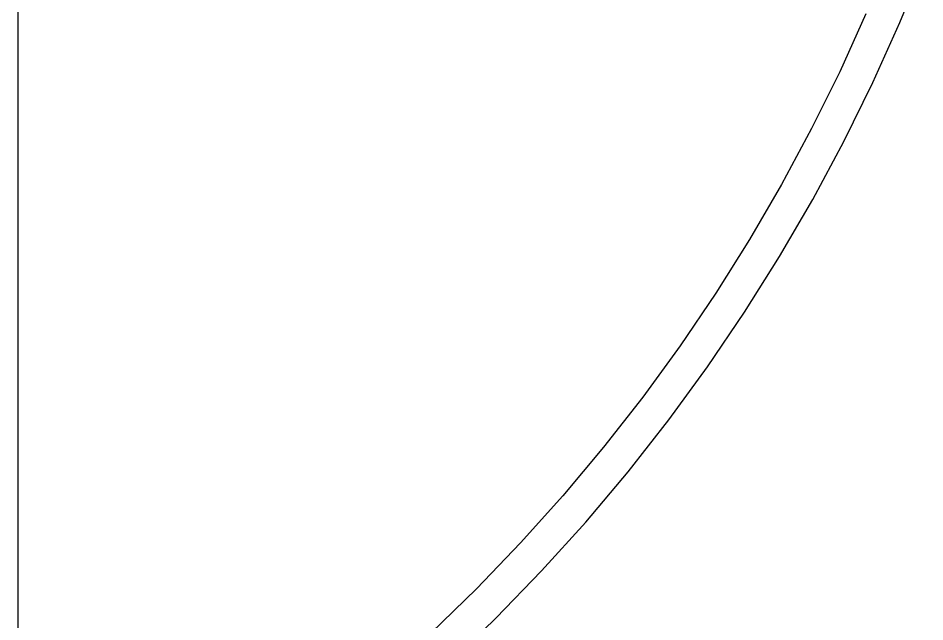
# Model space of a CAD drawing. Header units: metres. Extents: x 198 to 412, y -54 to 17.
# Drawn here: x 252.18108 to 252.19421, y -23.0532 to -23.04447 of the extents above; entities that cross this region are included whole.
import ezdxf

# ---------------------------------------------------------------- set-up
doc = ezdxf.new("R2010")
doc.units = ezdxf.units.M
doc.header["$LTSCALE"] = 10
doc.layers.add('02', color=2, linetype='Continuous')

# ---------------------------------------------------------------- blocks, each defined once
blk = doc.blocks.new('A$C4FED31ED')
for p, q in [((-0.012969, -0.032861), (-0.012969, 0.059391)), ((-0.025739, 0.048543), (-0.0261, 0.049426)), ((-0.025247, 0.048665), (-0.024868, 0.047828)), ((-0.025348, 0.047674), (-0.025739, 0.048543)), ((-0.024868, 0.047828), (-0.02446, 0.047004)), ((-0.024927, 0.046818), (-0.025348, 0.047674)), ((-0.02446, 0.047004), (-0.024025, 0.046194)), ((-0.024476, 0.045978), (-0.024927, 0.046818)), ((-0.024025, 0.046194), (-0.023562, 0.0454)), ((-0.023997, 0.045154), (-0.024476, 0.045978)), ((-0.023562, 0.0454), (-0.023072, 0.044622)), ((-0.023489, 0.044347), (-0.023997, 0.045154)), ((-0.023072, 0.044622), (-0.022556, 0.043862)), ((-0.022954, 0.043558), (-0.023489, 0.044347)), ((-0.022556, 0.043862), (-0.022015, 0.043119)), ((-0.022392, 0.042788), (-0.022954, 0.043558)), ((-0.022015, 0.043119), (-0.021448, 0.042395)), ((-0.021803, 0.042038), (-0.022392, 0.042788)), ((-0.021448, 0.042395), (-0.020858, 0.041691)), ((-0.021189, 0.041309), (-0.021803, 0.042038)), ((-0.020858, 0.041691), (-0.020243, 0.041007)), ((-0.020549, 0.040602), (-0.021189, 0.041309)), ((-0.020243, 0.041007), (-0.019606, 0.040344)), ((-0.019886, 0.039917), (-0.020549, 0.040602)), ((-0.019606, 0.040344), (-0.018947, 0.039704)), ((-0.019199, 0.039256), (-0.019886, 0.039917))]:
    blk.add_line(p, q)

msp = doc.modelspace()

# ---------------------------------------------------------------- block references
at = {"layer": '02', "xscale": -1}
msp.add_blockref('A$C4FED31ED', (252.168109, -23.09307), dxfattribs=at)

doc.saveas('drawing.dxf')
